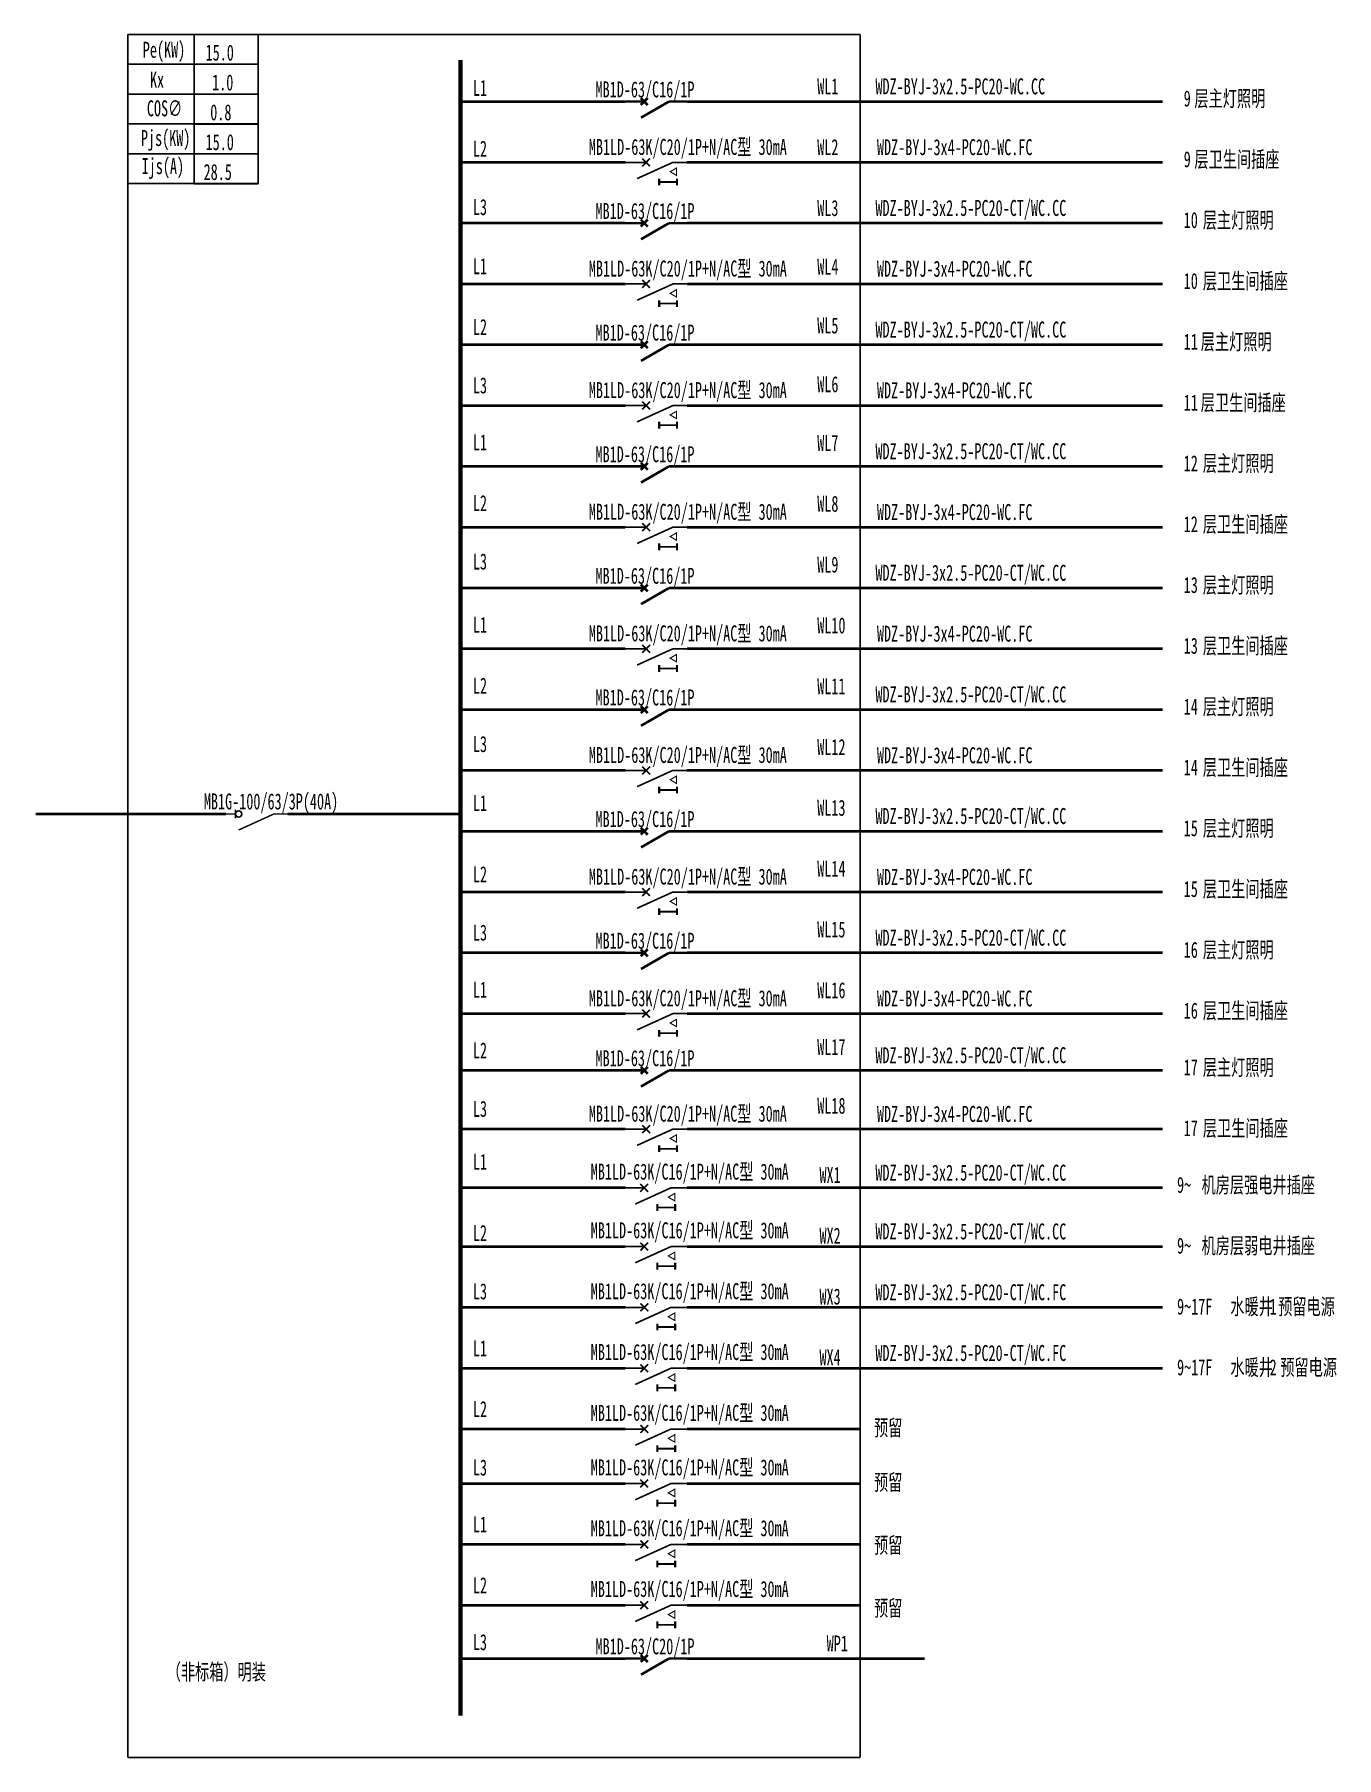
# Model space of a CAD drawing. Extents: x 976041 to 978191, y 82962 to 85807.
import ezdxf
from ezdxf.enums import TextEntityAlignment as Align

# ---------------------------------------------------------------- set-up
doc = ezdxf.new("R2010")
doc.units = 0
doc.header["$MEASUREMENT"] = 0
doc.linetypes.add('DASH', pattern=[0.35, 0.25, -0.1])
for name, color, linetype in [('ELEMENT', 3, 'Continuous'), ('EQUIP-动力', 3, 'Continuous'), ('WIRE-照明', 1, 'Continuous')]:
    doc.layers.add(name, color=color, linetype=linetype)
doc.styles.add('宋体', font='', dxfattribs={"width": 0.65})
doc.styles.get('宋体').set_extended_font_data('SimSun')

# ---------------------------------------------------------------- blocks, each defined once
blk = doc.blocks.new('A$C4CE31BB8')
at = {"layer": 'ELEMENT', "const_width": 20}
blk.add_lwpolyline([(68, -102), (-49, -169), (68, -237), (68, -102)], dxfattribs=at)
at = {"layer": 'EQUIP-动力', "const_width": 30}
for points in [[(-858, 0), (-483, 0)], [(375, 0), (0, 0), (-647, -294)], [(-413, -71), (-554, 71)], [(-554, -71), (-413, 71)]]:
    blk.add_lwpolyline(points, dxfattribs=at)
at = {"layer": 'ELEMENT', "style": '宋体', "width": 0.7}
blk.add_attdef('I', text='', height=360, rotation=90, dxfattribs=at).set_placement((-86, -355), align=Align.MIDDLE_CENTER)
blk = doc.blocks.new('A$C724342C4')
at = {"layer": 'WIRE-照明', "color": 3, "linetype": 'Continuous', "const_width": 50}
for points in [[(0, 0), (-369, 0), (-369, 0)], [(68, -68), (-68, 68)], [(-68, -68), (68, 68)], [(483, 0), (-64, -316)], [(837, 0), (483, 0), (483, 0)]]:
    blk.add_lwpolyline(points, dxfattribs=at)
blk = doc.blocks.new('$element$00000523')
at = {"const_width": 0.0233}
for points in [[(0, 0), (0, -0.15)], [(0, -1), (0, -0.75), (-0.25, -0.2)], [(-0.067, -0.15), (0.067, -0.15)]]:
    blk.add_lwpolyline(points, dxfattribs=at)
blk.add_circle((0, -0.2), 0.05)
at = {"flags": 9}
blk.add_attdef('S', (0, 0), '', height=0.00000667, dxfattribs=at)

msp = doc.modelspace()

# ---------------------------------------------------------------- linework, layer by layer
at = {"color": 0, "ltscale": 0.6}
for p, q in [((976194.8, 85807.1), (976194.8, 85560.8)), ((976194.8, 85807.1), (976410.3, 85807.1)), ((976304.3, 85560.8), (976304.3, 85807.1)), ((976410.3, 85560.8), (976410.3, 85807.1)), ((976194.8, 85757.8), (976410.3, 85757.8)), ((976194.8, 85708.6), (976410.3, 85708.6)), ((976194.8, 85659.3), (976410.3, 85659.3)), ((976194.8, 85610), (976410.3, 85610)), ((976194.8, 85560.8), (976410.3, 85560.8))]:
    msp.add_line(p, q, dxfattribs=at)
at = {"color": 0}
for p, q in [((976304.3, 85807.1), (976304.3, 85560.6)), ((976304.3, 85807.1), (976410.3, 85807.1)), ((976410.3, 85807.1), (976410.3, 85560.6)), ((976304.3, 85757.8), (976410.3, 85757.8)), ((976304.3, 85708.5), (976410.3, 85708.5)), ((976304.3, 85659.2), (976410.3, 85659.2)), ((976304.3, 85609.9), (976410.3, 85609.9)), ((976304.3, 85560.6), (976410.3, 85560.6))]:
    msp.add_line(p, q, dxfattribs=at)
at = {"color": 0, "linetype": 'DASH'}
msp.add_lwpolyline([(976194.8, 82962), (977404.4, 82962), (977404.4, 85807.1), (976194.8, 85807.1)], close=True, dxfattribs=at)
at = {"color": 0}
for points, const_width in [([(976744.3, 85764.8), (976744.3, 83031.3)], 7.04), ([(976744.3, 85696.4), (977016.7, 85696.4)], 4.4), ([(977903.8, 85696.4), (977118.5, 85696.4)], 4.4), ([(976744.3, 85595.9), (977016.7, 85595.9)], 4.4), ([(977269.4, 85595.9), (977118.5, 85595.9)], 4.4), ([(977203.4, 85595.9), (977118.5, 85595.9)], 4.4), ([(977165.1, 85595.9), (977118.5, 85595.9)], 4.4), ([(977903.8, 85595.9), (977203.4, 85595.9)], 4.4), ([(976744.3, 85495.6), (977016.7, 85495.6)], 4.4), ([(977903.8, 85495.6), (977118.5, 85495.6)], 4.4), ([(976744.3, 85395.1), (977016.7, 85395.1)], 4.4), ([(977269.4, 85395.1), (977118.5, 85395.1)], 4.4), ([(977203.4, 85395.1), (977118.5, 85395.1)], 4.4), ([(977165.1, 85395.1), (977118.5, 85395.1)], 4.4), ([(977903.8, 85395.1), (977179.9, 85395.1)], 4.4), ([(976744.3, 85294.8), (977016.7, 85294.8)], 4.4), ([(977903.8, 85294.8), (977118.5, 85294.8)], 4.4), ([(976744.3, 85194.3), (977016.7, 85194.3)], 4.4), ([(977269.4, 85194.3), (977118.5, 85194.3)], 4.4), ([(977165.1, 85194.3), (977118.5, 85194.3)], 4.4), ([(977903.8, 85194.3), (977180.6, 85194.3)], 4.4), ([(976744.3, 85093.9), (977016.7, 85093.9)], 4.4), ([(977903.8, 85093.9), (977118.5, 85093.9)], 4.4), ([(976744.3, 84993.5), (977016.7, 84993.5)], 4.4), ([(977269.4, 84993.5), (977118.5, 84993.5)], 4.4), ([(977165.1, 84993.5), (977118.5, 84993.5)], 4.4), ([(977203.4, 84993.5), (977118.5, 84993.5)], 4.4), ([(977903.8, 84993.5), (977203.4, 84993.5)], 4.4), ([(976744.3, 84893.1), (977016.7, 84893.1)], 4.4), ([(977903.8, 84893.1), (977118.5, 84893.1)], 4.4), ([(976744.3, 84792.7), (977016.7, 84792.7)], 4.4), ([(977269.4, 84792.7), (977118.5, 84792.7)], 4.4), ([(977165.1, 84792.7), (977118.5, 84792.7)], 4.4), ([(977903.8, 84792.7), (977269.4, 84792.7)], 4.4), ([(976744.3, 84692.3), (977016.7, 84692.3)], 4.4), ([(977903.8, 84692.3), (977118.5, 84692.3)], 4.4), ([(976744.3, 84591.9), (977016.7, 84591.9)], 4.4), ([(977269.4, 84591.9), (977118.5, 84591.9)], 4.4), ([(977165.1, 84591.9), (977118.5, 84591.9)], 4.4), ([(977903.8, 84591.9), (977269.4, 84591.9)], 4.4), ([(976357, 84519.9), (976043, 84519.9)], 4.4), ([(976458.9, 84519.9), (976744.3, 84519.9)], 4.4), ([(976744.3, 84491.5), (977016.7, 84491.5)], 4.4), ([(977903.8, 84491.5), (977118.5, 84491.5)], 4.4), ([(976744.3, 84391.1), (977016.7, 84391.1)], 4.4), ([(977269.4, 84391.1), (977118.5, 84391.1)], 4.4), ([(977165.1, 84391.1), (977118.5, 84391.1)], 4.4), ([(977903.8, 84391.1), (977269.4, 84391.1)], 4.4), ([(976744.3, 84290.7), (977016.7, 84290.7)], 4.4), ([(977903.8, 84290.7), (977118.5, 84290.7)], 4.4), ([(976744.3, 84190.3), (977016.7, 84190.3)], 4.4), ([(977269.4, 84190.3), (977118.5, 84190.3)], 4.4), ([(977165.1, 84190.3), (977118.5, 84190.3)], 4.4), ([(977903.8, 84190.3), (977269.4, 84190.3)], 4.4), ([(976744.3, 84096.6), (977016.7, 84096.6)], 4.4), ([(977903.8, 84096.6), (977118.5, 84096.6)], 4.4), ([(976744.3, 83999.6), (977016.7, 83999.6)], 4.4), ([(977269.4, 83999.6), (977118.5, 83999.6)], 4.4), ([(977903.8, 83999.6), (977118.5, 83999.6)], 4.4), ([(976744.3, 83902.7), (977016.7, 83902.7)], 4.4), ([(977903.8, 83902.7), (977118.5, 83902.7)], 4.4), ([(976744.3, 83805.7), (977016.7, 83805.7)], 4.4), ([(977903.8, 83805.7), (977118.5, 83805.7)], 4.4), ([(976744.3, 83705.3), (977016.7, 83705.3)], 4.4), ([(977903.8, 83705.3), (977118.5, 83705.3)], 4.4), ([(976744.3, 83604.8), (977016.7, 83604.8)], 4.4), ([(977903.8, 83604.8), (977118.5, 83604.8)], 4.4), ([(976744.3, 83504.4), (977016.7, 83504.4)], 4.4), ([(977404.4, 83504.4), (977118.5, 83504.4)], 4.4), ([(976744.3, 83414.4), (977016.7, 83414.4)], 4.4), ([(977404.4, 83414.4), (977118.5, 83414.4)], 4.4), ([(976744.3, 83313.9), (977016.7, 83313.9)], 4.4), ([(977404.4, 83313.9), (977118.5, 83313.9)], 4.4), ([(976744.3, 83213.5), (977016.7, 83213.5)], 4.4), ([(977404.4, 83213.5), (977118.5, 83213.5)], 4.4), ([(976744.3, 83125.5), (977016.7, 83125.5)], 4.4), ([(977118.5, 83125.5), (977511.1, 83125.5)], 4.4)]:
    msp.add_lwpolyline(points, dxfattribs=dict(at, const_width=const_width))

# ---------------------------------------------------------------- block references
at = {"color": 0, "xscale": 0.08448000000000004, "yscale": 0.08448000000000004, "zscale": 0.08448000000000004}
for p in [(977047.8, 85696.4), (977047.8, 85495.6), (977047.8, 85294.8), (977047.8, 85093.9), (977047.8, 84893.1), (977047.8, 84692.3), (977047.8, 84491.5), (977047.8, 84290.7), (977047.8, 84096.6), (977047.8, 83125.5)]:
    msp.add_blockref('A$C724342C4', p, dxfattribs=at)
at = {"color": 0, "xscale": 0.09123840000000003, "yscale": 0.09123840000000003, "zscale": 0.09123840000000003}
for p in [(977095, 85595.9), (977095, 85395.1), (977095, 85194.3), (977095, 84993.5), (977095, 84792.7), (977095, 84591.9), (977095, 84391.1), (977095, 84190.3), (977095, 83999.6), (977091.9, 83902.7), (977091.9, 83805.7), (977091.9, 83705.3), (977091.9, 83604.8), (977091.9, 83504.4), (977091.9, 83414.4), (977091.9, 83313.9), (977091.9, 83213.5)]:
    msp.add_blockref('A$C4CE31BB8', p, dxfattribs=at).add_auto_attribs({'I': 'I'})
at = {"color": 0, "xscale": 105.336, "yscale": 105.336, "zscale": 105.336, "rotation": 90}
msp.add_blockref('$element$00000523', (976357, 84519.9), dxfattribs=at)

# ---------------------------------------------------------------- texts
at = {"color": 0, "style": '宋体', "width": 0.65}
for s, p in [('Pe(KW)', (976219.7, 85768.6)), ('15.0', (976323.4, 85764)), ('Kx', (976231.6, 85719.1)), ('1.0', (976334.2, 85714.7)), ('L1', (976764.8, 85705.7)), ('WL1', (977333.4, 85708.2)), ('WDZ-BYJ-3x2.5-PC20-WC.CC', (977429.5, 85708.2)), ('COS∅', (976226.5, 85671.9)), ('9', (977938.6, 85688.2)), ('层主灯照明', (977956.2, 85688.2)), ('0.8', (976331.1, 85665.4)), ('Pjs(KW)', (976216.6, 85623)), ('15.0', (976323.4, 85616.1)), ('L2', (976764.8, 85605.3)), ('WL2', (977333.4, 85607.8)), ('WDZ-BYJ-3x4-PC20-WC.FC', (977432, 85607.8)), ('9', (977938.6, 85587.8)), ('层卫生间插座', (977956.2, 85587.8)), ('Ijs(A)', (976217.8, 85576.5)), ('28.5', (976320.1, 85566.8)), ('L3', (976764.8, 85508.9)), ('WL3', (977333.4, 85507.3)), ('WDZ-BYJ-3x2.5-PC20-CT/WC.CC', (977429.5, 85507.4)), ('10', (977938.6, 85487.4)), ('层主灯照明', (977970.2, 85487.4)), ('L1', (976764.8, 85411.3)), ('WL4', (977333.4, 85410.4)), ('WDZ-BYJ-3x4-PC20-WC.FC', (977432, 85407)), ('10', (977938.6, 85386.9)), ('层卫生间插座', (977970.2, 85386.9)), ('L2', (976764.8, 85310.9)), ('WL5', (977333.4, 85313.4)), ('WDZ-BYJ-3x2.5-PC20-CT/WC.CC', (977429.5, 85306.6)), ('11', (977938.6, 85286.6)), ('层主灯照明', (977966.7, 85286.6)), ('L3', (976764.8, 85214.5)), ('WL6', (977333.4, 85216.4)), ('WDZ-BYJ-3x4-PC20-WC.FC', (977432, 85206.2)), ('11', (977938.6, 85186.1)), ('层卫生间插座', (977966.7, 85186.1)), ('L1', (976764.8, 85120.4)), ('WL7', (977333.4, 85119.5)), ('WDZ-BYJ-3x2.5-PC20-CT/WC.CC', (977429.5, 85105.8)), ('12', (977938.6, 85085.8)), ('层主灯照明', (977970.2, 85085.8)), ('L2', (976764.8, 85020)), ('WL8', (977333.4, 85019)), ('WDZ-BYJ-3x4-PC20-WC.FC', (977432, 85005.3)), ('层卫生间插座', (977970.2, 84985.3)), ('12', (977938.6, 84985.3)), ('L3', (976764.8, 84923.6)), ('WL9', (977333.4, 84918.6)), ('WDZ-BYJ-3x2.5-PC20-CT/WC.CC', (977429.5, 84905)), ('13', (977938.6, 84884.9)), ('层主灯照明', (977970.2, 84884.9)), ('L1', (976764.8, 84819.1)), ('WL10', (977333.4, 84818.2)), ('WDZ-BYJ-3x4-PC20-WC.FC', (977432, 84804.5)), ('层卫生间插座', (977970.2, 84784.5)), ('13', (977938.6, 84784.5)), ('L2', (976764.8, 84718.7)), ('WL11', (977333.4, 84717.8)), ('WDZ-BYJ-3x2.5-PC20-CT/WC.CC', (977429.5, 84704.2)), ('14', (977938.6, 84684.1)), ('层主灯照明', (977970.2, 84684.1)), ('L3', (976764.8, 84622.3)), ('WL12', (977333.4, 84617.4)), ('WDZ-BYJ-3x4-PC20-WC.FC', (977432, 84603.7)), ('层卫生间插座', (977970.2, 84583.7)), ('14', (977938.6, 84583.7)), ('L1', (976764.8, 84524.7)), ('WL13', (977333.4, 84517)), ('WDZ-BYJ-3x2.5-PC20-CT/WC.CC', (977429.5, 84503.4)), ('15', (977938.6, 84483.3)), ('层主灯照明', (977970.2, 84483.3)), ('L2', (976764.8, 84407.2)), ('WL14', (977333.4, 84416.6)), ('WDZ-BYJ-3x4-PC20-WC.FC', (977432, 84402.9)), ('15', (977938.6, 84382.9)), ('层卫生间插座', (977970.2, 84382.9)), ('L3', (976764.8, 84310.9)), ('WL15', (977333.4, 84316.2)), ('WDZ-BYJ-3x2.5-PC20-CT/WC.CC', (977429.5, 84302.5)), ('16', (977938.6, 84282.5)), ('层主灯照明', (977970.2, 84282.5)), ('L1', (976764.8, 84216.7)), ('WL16', (977333.4, 84215.8)), ('WDZ-BYJ-3x4-PC20-WC.FC', (977432, 84202.1)), ('16', (977938.6, 84182.1)), ('层卫生间插座', (977970.2, 84182.1)), ('L2', (976764.8, 84116.3)), ('WL17', (977333.4, 84122.1)), ('WDZ-BYJ-3x2.5-PC20-CT/WC.CC', (977429.4, 84108.5)), ('17', (977938.6, 84088.4)), ('层主灯照明', (977970.2, 84088.4)), ('L3', (976764.8, 84019.9)), ('WL18', (977333.4, 84025.1)), ('WDZ-BYJ-3x4-PC20-WC.FC', (977432, 84011.5)), ('层卫生间插座', (977970.2, 83988)), ('17', (977938.6, 83988)), ('L1', (976764.8, 83932.5)), ('WX1', (977337.1, 83910.9)), ('WDZ-BYJ-3x2.5-PC20-CT/WC.CC', (977429.4, 83914.5)), ('9~', (977927.6, 83894.4)), ('机房层强电井插座', (977968.1, 83894.4)), ('WDZ-BYJ-3x2.5-PC20-CT/WC.CC', (977429.4, 83817.5)), ('L2', (976764.8, 83815)), ('WX2', (977337.1, 83810.5)), ('9~', (977927.6, 83794)), ('机房层弱电井插座', (977968.1, 83794)), ('L3', (976764.8, 83718.6)), ('WX3', (977337.1, 83710)), ('WDZ-BYJ-3x2.5-PC20-CT/WC.FC', (977429.4, 83717.1)), ('9~17F', (977927.6, 83693.5)), ('水暖井', (978015.6, 83693.5)), ('1', (978080.5, 83693.5)), ('预留电源', (978094.6, 83693.5)), ('L1', (976764.8, 83624.5)), ('WX4', (977337.1, 83609.6)), ('WDZ-BYJ-3x2.5-PC20-CT/WC.FC', (977429.4, 83616.7)), ('9~17F', (977927.6, 83593.1)), ('水暖井', (978015.6, 83593.1)), ('2', (978080.5, 83593.1)), ('预留电源', (978098.1, 83593.1)), ('L2', (976764.8, 83524.1)), ('预留', (977427.2, 83493.3)), ('L3', (976764.8, 83427.7)), ('预留', (977427.2, 83403.3)), ('L1', (976764.8, 83333.6)), ('预留', (977427.2, 83299.4)), ('L2', (976764.8, 83233.2)), ('预留', (977427.2, 83195.5)), ('L3', (976764.8, 83139.3)), ('WP1', (977349, 83137.1)), ('（非标箱）明装', (976259.3, 83090.3))]:
    msp.add_text(s, height=26.4, dxfattribs=at).set_placement(p)
at = {"color": 6, "style": '宋体', "width": 0.65}
for s, p in [('MB1D-63/C16/1P', (976967.3, 85703.2)), ('MB1D-63/C16/1P', (976967.3, 85502.4)), ('MB1D-63/C16/1P', (976967.3, 85301.6)), ('MB1D-63/C16/1P', (976967.3, 85100.8)), ('MB1D-63/C16/1P', (976967.3, 84900)), ('MB1D-63/C16/1P', (976967.3, 84699.2)), ('MB1D-63/C16/1P', (976967.3, 84498.4)), ('MB1D-63/C16/1P', (976967.3, 84297.5)), ('MB1D-63/C16/1P', (976967.3, 84103.5)), ('MB1D-63/C20/1P', (976967.3, 83132.4))]:
    msp.add_text(s, height=26.4, dxfattribs=at).set_placement(p)
at = {"color": 3, "style": '宋体', "width": 0.65}
for p in [(976956.3, 85608.2), (976956.3, 85407.4), (976956.3, 85206.6), (976956.3, 85005.8), (976956.3, 84805), (976956.3, 84604.2), (976956.3, 84403.4), (976956.3, 84202.5), (976956.3, 84011.9)]:
    msp.add_text('MB1LD-63K/C20/1P+N/AC型 30mA', height=26.4, dxfattribs=at).set_placement(p)
at = {"color": 40, "style": '宋体', "width": 0.65}
msp.add_text('MB1G-100/63/3P(40A)', height=26.4, dxfattribs=at).set_placement((976320.6, 84527.5))
at = {"color": 1, "style": '宋体', "width": 0.65}
for p in [(976959.4, 83916.2), (976959.4, 83819.3), (976959.4, 83718.8), (976959.4, 83618.4), (976959.4, 83517.9), (976959.4, 83427.9), (976959.4, 83327.5), (976959.4, 83227.1)]:
    msp.add_text('MB1LD-63K/C16/1P+N/AC型 30mA', height=26.4, dxfattribs=at).set_placement(p)

doc.saveas('drawing.dxf')
